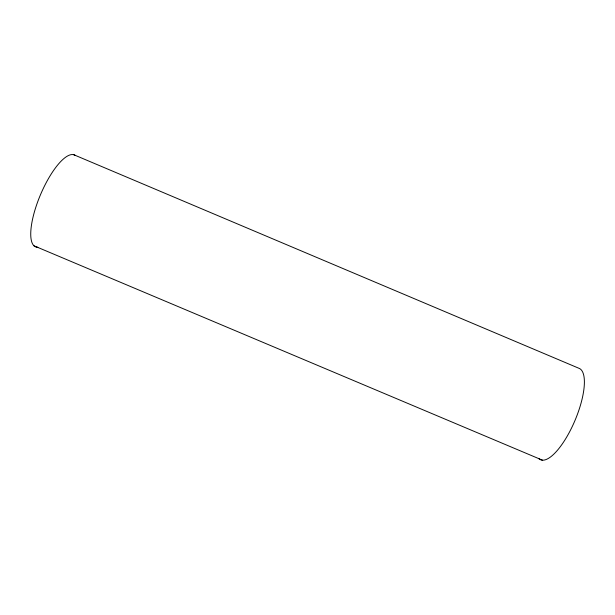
<?xml version="1.0" encoding="UTF-8"?>
<svg xmlns="http://www.w3.org/2000/svg" width="615" height="615" viewBox="0 0 615 615"><rect width="100%" height="100%" fill="white"/><g stroke="black" fill="none" stroke-linecap="round" stroke-linejoin="round"><path stroke-width="0.92" d="M73.977 154.811L579.561 368.554A49.6 16.421 -67.1 0 1 573.295 424.319A49.6 16.421 -67.1 0 1 538.609 458.367M34.002 245.816L542.499 460.189M37.853 247.261A49.877 15.744 -67.1 0 1 39.829 196.308A49.877 15.744 -67.1 0 1 75.437 155.572"/></g></svg>
